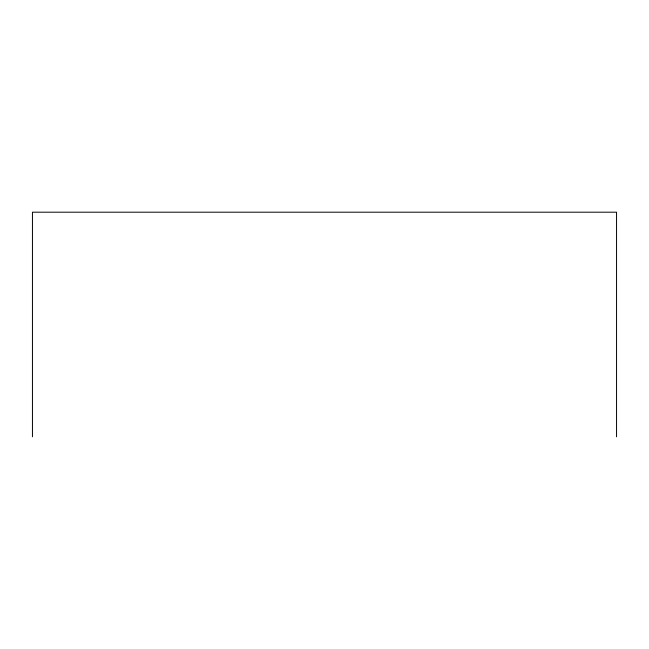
<?xml version="1.0" encoding="UTF-8"?>
<svg xmlns="http://www.w3.org/2000/svg" width="649" height="649" viewBox="0 0 649 649"><rect width="100%" height="100%" fill="white"/><g stroke="black" fill="none" stroke-linecap="round" stroke-linejoin="round"><path stroke-width="0.97" d="M616.55 436.809L616.55 212.191L32.45 212.191L32.45 436.809"/></g></svg>
